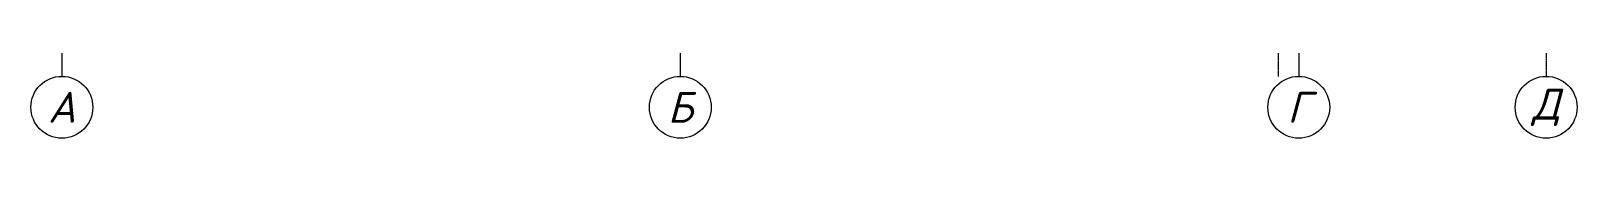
# Model space of a CAD drawing. Header units: millimetres. Extents: x -238377 to 196118, y -123284 to 30177.
# Drawn here: x 161741 to 176741, y -83364 to -82633 of the extents above; entities that cross this region are included whole.
import ezdxf

# ---------------------------------------------------------------- set-up
doc = ezdxf.new("R2010")
doc.units = ezdxf.units.MM
doc.header["$MEASUREMENT"] = 0
doc.linetypes.add('CENTERX2', pattern=[4, 2.5, -0.5, 0.5, -0.5])
doc.layers.add('k_ Осевая', color=8, linetype='CENTERX2', lineweight=9)
doc.styles.add('STEP PR', font='isocpeui.ttf')

msp = doc.modelspace()

# ---------------------------------------------------------------- linework, layer by layer
at = {"layer": 'k_ Осевая', "ltscale": 500}
for points in [[(168041.4, -70083.7), (168041.4, -82764.4)], [(162041.4, -70363.9), (162041.4, -82764.4)], [(162041.4, -72514.4), (162041.4, -82764.4)], [(174041.4, -72514.4), (174041.4, -82764.4)], [(174041.4, -72514.4), (174041.4, -82764.4)]]:
    msp.add_lwpolyline(points, dxfattribs=at)
at = {"layer": 'k_ Осевая', "ltscale": 5}
for points in [[(173841.4, -72514.4), (173841.4, -82764.4)], [(176441.4, -75651.3), (176441.4, -82764.4)]]:
    msp.add_lwpolyline(points, dxfattribs=at)
at = {"layer": 'k_ Осевая', "color": 254, "linetype": 'ByBlock', "lineweight": 15, "ltscale": 10}
for centre in [(162041.4, -83064.4), (168041.4, -83064.4), (174041.4, -83064.4), (176441.4, -83064.4)]:
    msp.add_circle(centre, 300, dxfattribs=at)

# ---------------------------------------------------------------- texts
at = {"layer": 'k_ Осевая', "color": 1, "linetype": 'ByBlock', "char_height": 300, "width": 484.873, "attachment_point": 5, "style": 'STEP PR'}
for s, insert in [('А', (162041.4, -83064.4)), ('Б', (168041.4, -83064.4)), ('Г', (174041.4, -83064.4)), ('Д', (176441.4, -83064.4))]:
    msp.add_mtext(s, dxfattribs=dict(at, insert=insert))

doc.saveas('drawing.dxf')
